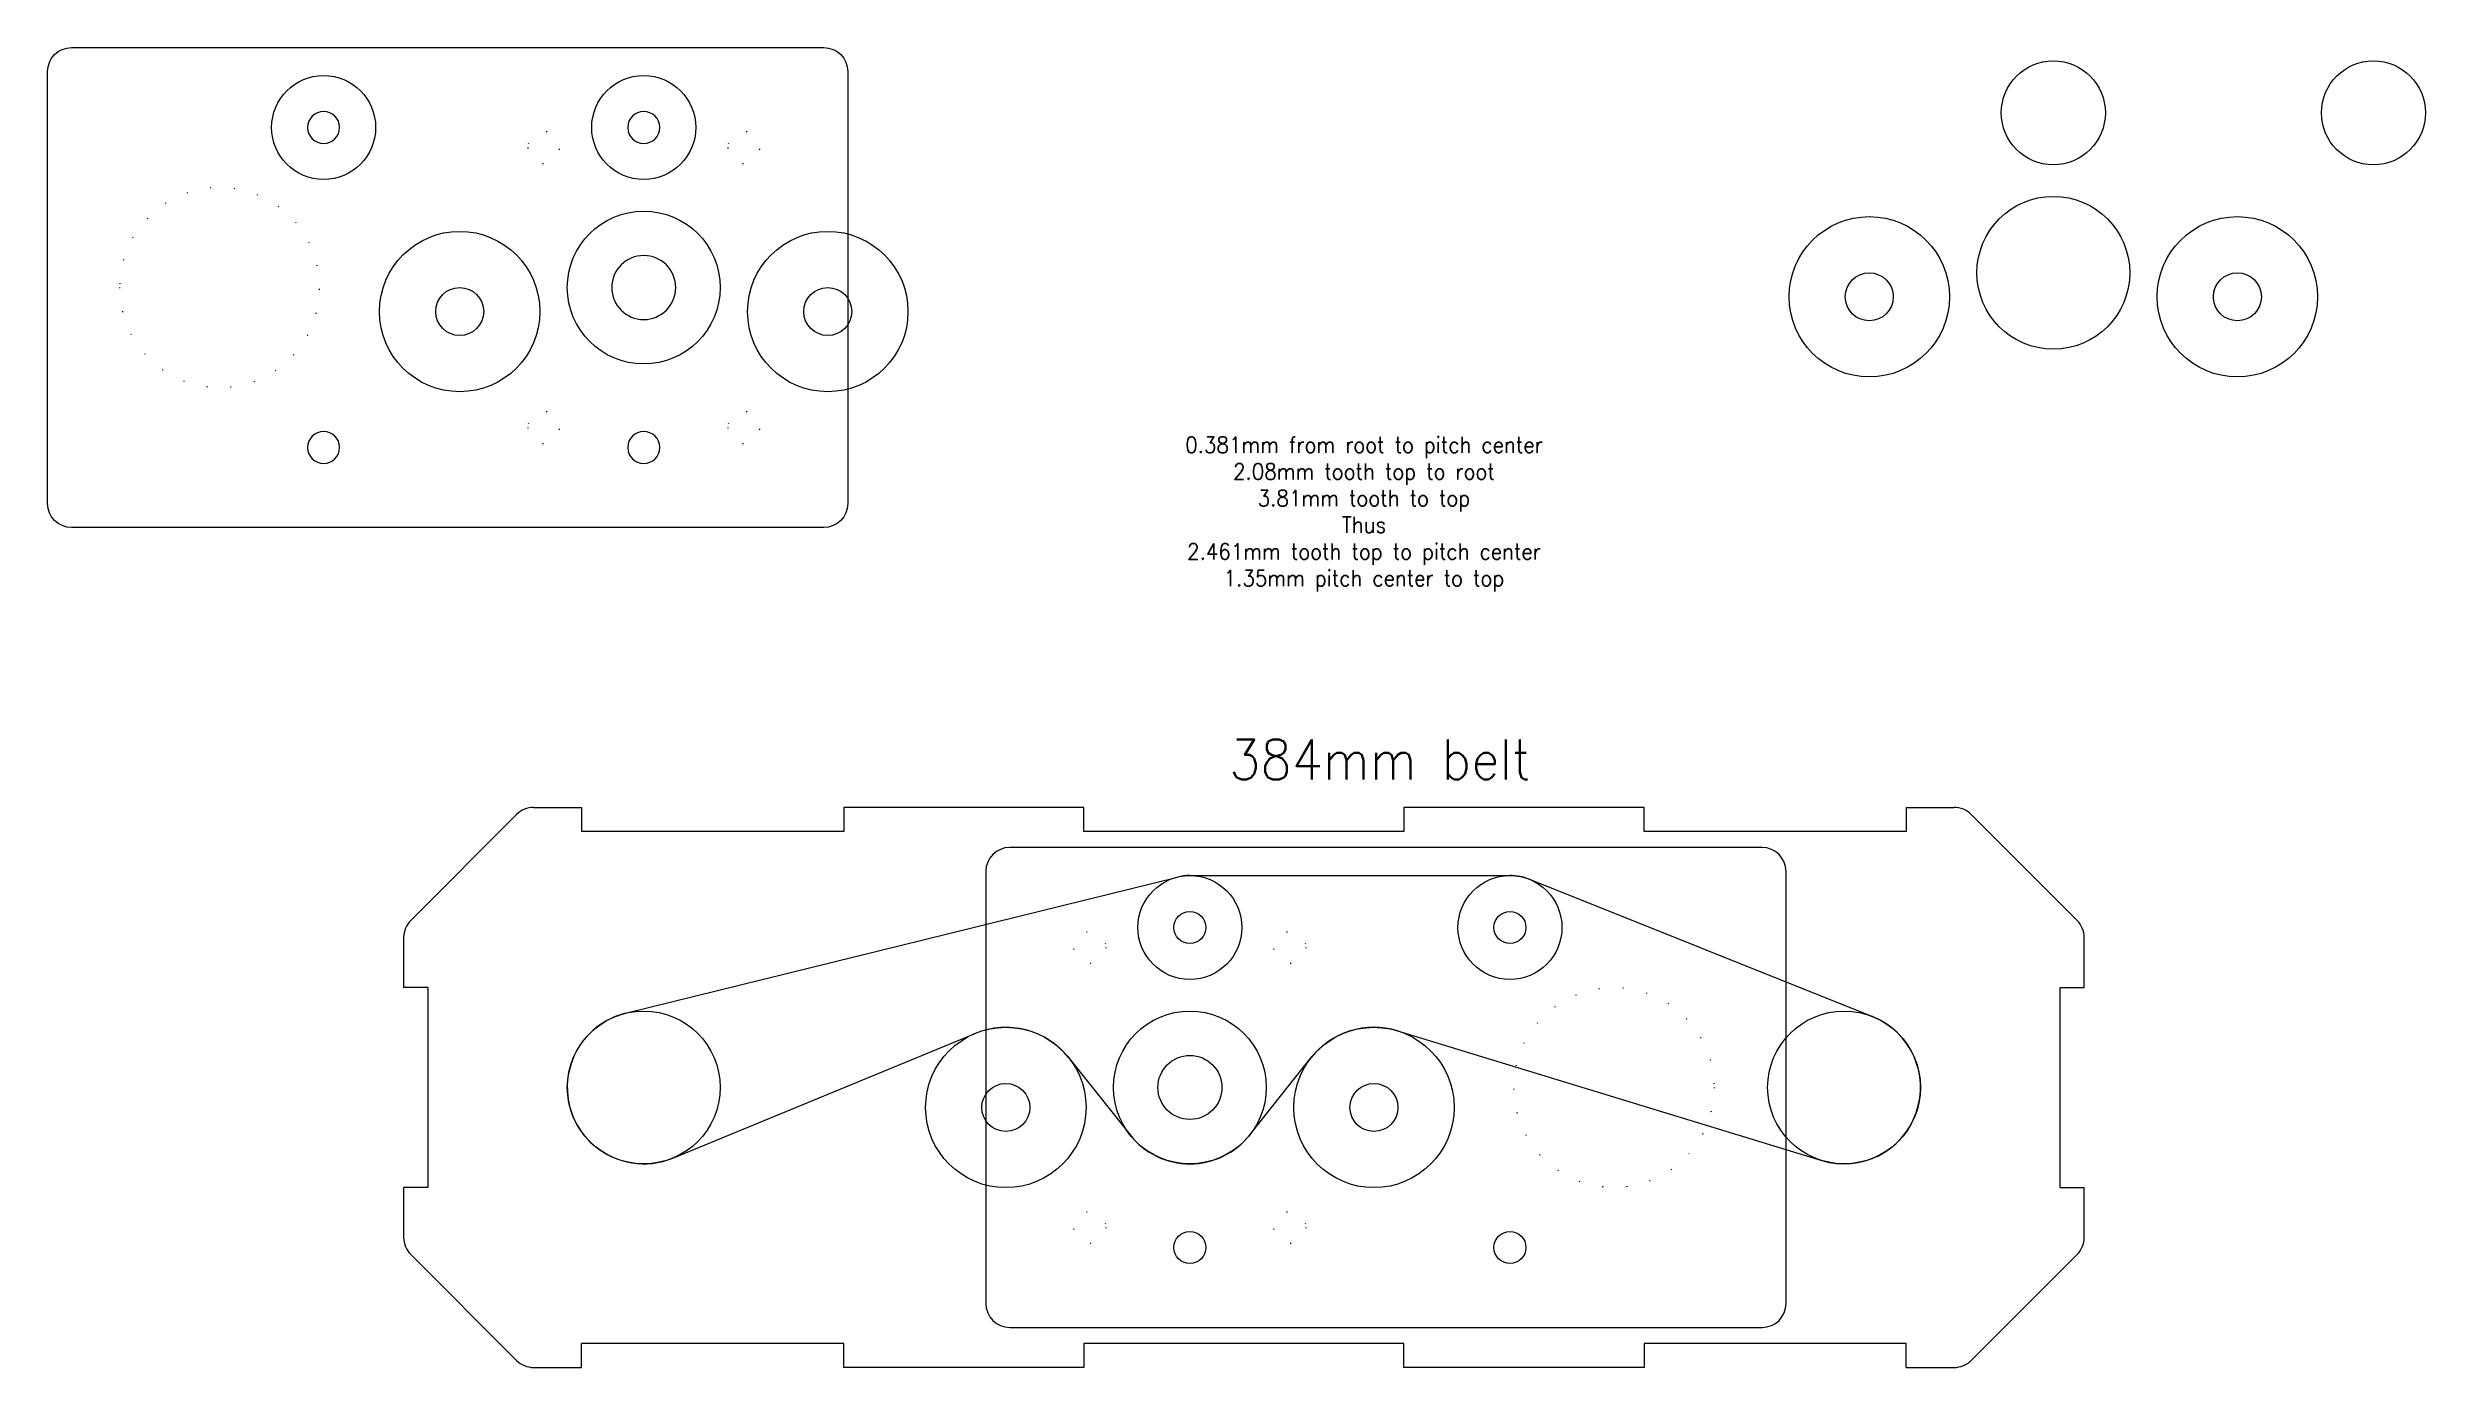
# Model space of a CAD drawing. Header units: millimetres. Extents: x -433 to 1405, y -416 to 1030.
# Drawn here: x 725.5 to 1022.6, y 665 to 830 of the extents above; entities that cross this region are included whole.
import ezdxf

# ---------------------------------------------------------------- set-up
doc = ezdxf.new("R2010")
doc.units = ezdxf.units.MM
doc.linetypes.add('ACAD_ISO07W100', pattern=[3, 0.1, -2.9])
doc.layers.get('0').update_dxf_attribs({"lineweight": 25, "true_color": 0xffffff})
doc.layers.add('Pulley', color=4, linetype='Continuous', lineweight=25, true_color=0x00ffff)
doc.styles.add('textstyle0', font='')
doc.styles.add('textstyle19', font='')
doc.styles.get('textstyle0').set_extended_font_data('Standard')
doc.styles.get('textstyle19').set_extended_font_data('Standard')

# ---------------------------------------------------------------- blocks, each defined once
blk = doc.blocks.new('Motor')
for p, q in [((71.5, 30), (-22.5, 30)), ((-25.5, 27), (-25.5, -27)), ((74.5, -27), (74.5, 27)), ((-22.5, -30), (71.5, -30))]:
    blk.add_line(p, q)
for centre, radius in [((0, 20), 2), ((40, 20), 2), ((0, 0), 4), ((0, -20), 2), ((40, -20), 2)]:
    blk.add_circle(centre, radius)
at = {"linetype": 'ACAD_ISO07W100'}
for centre, radius in [((-12.5, 17.5), 2), ((12.5, 17.5), 2), ((53, 0), 12.5), ((-12.5, -17.5), 2), ((12.5, -17.5), 2)]:
    blk.add_circle(centre, radius, dxfattribs=at)
for centre, start, end in [((-22.5, 27), 90, 180), ((71.5, 27), 0, 90), ((-22.5, -27), 180, 270), ((71.5, -27), 270, 0)]:
    blk.add_arc(centre, 3, start, end)

msp = doc.modelspace()

# ---------------------------------------------------------------- linework, layer by layer
for p, q in [((770.88, 720.88), (784.12, 734.12)), ((786.24, 735), (792.24, 735)), ((792.24, 735), (792.24, 732)), ((855, 735), (825, 735)), ((825, 735), (825, 732)), ((855, 732), (855, 735)), ((925, 735), (895, 735)), ((895, 735), (895, 732)), ((925, 732), (925, 735)), ((957.76, 735), (963.76, 735)), ((957.76, 735), (957.76, 732)), ((965.88, 734.12), (979.12, 720.88)), ((825, 732), (792.24, 732)), ((895, 732), (855, 732)), ((957.76, 732), (925, 732)), ((797.71, 709.27), (866.69, 726.31)), ((868.25, 726.5), (908.25, 726.5)), ((910.67, 726.03), (953.55, 708.87)), ((770, 718.76), (770, 712.5)), ((980, 712.5), (980, 718.76)), ((773, 712.5), (770, 712.5)), ((773, 712.5), (773, 687.5)), ((977, 687.5), (977, 712.5)), ((977, 712.5), (980, 712.5)), ((803.64, 691.17), (841.43, 706.76)), ((894.18, 707.08), (947.21, 690.87)), ((853.1, 703.73), (860.77, 694.06)), ((875.73, 694.06), (883.4, 703.73)), ((770, 687.5), (770, 681.24)), ((773, 687.5), (770, 687.5)), ((977, 687.5), (980, 687.5)), ((980, 681.24), (980, 687.5)), ((770.88, 679.12), (784.12, 665.88)), ((965.88, 665.88), (979.12, 679.12)), ((825, 668), (792.24, 668)), ((792.24, 665), (792.24, 668)), ((825, 665), (825, 668)), ((895, 668), (855, 668)), ((855, 668), (855, 665)), ((895, 665), (895, 668)), ((957.76, 668), (925, 668)), ((925, 668), (925, 665)), ((957.76, 665), (957.76, 668)), ((786.24, 665), (792.24, 665)), ((855, 665), (825, 665)), ((925, 665), (895, 665)), ((957.76, 665), (963.76, 665))]:
    msp.add_line(p, q)
at = {"color": 4, "true_color": 0x00ffff}
for centre, radius in [((953.15, 798.84), 10.02), ((999.15, 798.84), 10.02), ((777, 797), 10.02), ((823, 797), 10.02), ((800, 700), 9.55), ((845.25, 697.5), 10.02), ((891.25, 697.5), 10.02), ((950, 700), 9.55)]:
    msp.add_circle(centre, radius, dxfattribs=at)
for centre in [(777, 797), (823, 797), (953.15, 798.84), (999.15, 798.84), (845.25, 697.5), (891.25, 697.5)]:
    msp.add_circle(centre, 3)
for centre, radius, start, end in [((786.24, 732), 3, 90, 135), ((963.76, 732), 3, 45, 90), ((868.25, 720), 6.5, 90, 103.8748), ((908.25, 720), 6.5, 68.1813, 90), ((773, 718.76), 3, 135, 180), ((977, 718.76), 3, 0, 45), ((800, 700), 9.55, 103.8748, 292.4213), ((845.25, 697.5), 10.02, 38.4363, 112.4213), ((891.25, 697.5), 10.02, 72.9975, 141.5637), ((950, 700), 9.55, 252.9975, 68.1813), ((868.25, 700), 9.55, 218.4363, 321.5637), ((773, 681.24), 3, 180, 225), ((977, 681.24), 3, 315, 0), ((786.24, 668), 3, 225, 270), ((963.76, 668), 3, 270, 315)]:
    msp.add_arc(centre, radius, start, end)
at = {"layer": 'Pulley'}
for centre, radius in [((760, 820), 6.5), ((800, 820), 6.5), ((976.15, 821.84), 6.5), ((1016.15, 821.84), 6.5), ((976.15, 801.84), 9.55), ((800, 800), 9.55), ((868.25, 720), 6.5), ((908.25, 720), 6.5), ((868.25, 700), 9.55)]:
    msp.add_circle(centre, radius, dxfattribs=at)

# ---------------------------------------------------------------- block references
at = {"yscale": -1, "rotation": 180}
msp.add_blockref('Motor', (800, 800), dxfattribs=at)
msp.add_blockref('Motor', (868.25, 700))

# ---------------------------------------------------------------- texts
at = {"char_height": 1, "attachment_point": 5}
for s, insert, style in [('\\H2;0.381mm from root to pitch center\\P2.08mm tooth top to root\\P3.81mm tooth to top\\PThus\\P\\FStandard|c0;\\c2236962;2.461mm \\FStandard|c0;\\C256;tooth top to pitch center\\P\\FStandard|c0;\\c2236962;1.35mm pitch center to top\\P\\FStandard|c0;\\C256;\\P', (890, 770), 'textstyle0'), ('\\H5;384mm belt\\P', (892, 741), 'textstyle19')]:
    msp.add_mtext(s, dxfattribs=dict(at, insert=insert, style=style))

doc.saveas('drawing.dxf')
